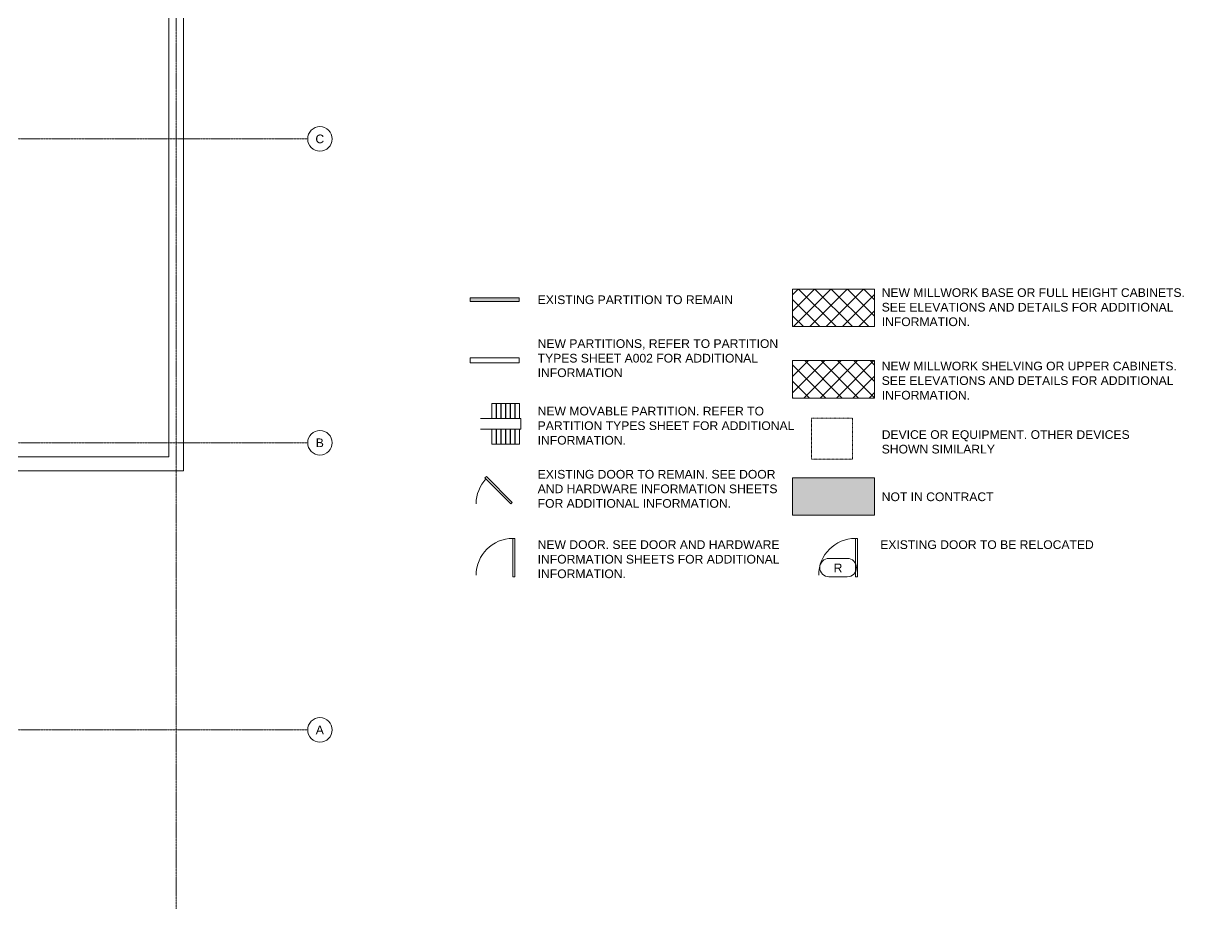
# Model space of a CAD drawing. Header units: inches. Extents: x -203 to 2905, y -968 to 768.
# Drawn here: x 1767 to 2905, y -968 to -100 of the extents above; entities that cross this region are included whole.
import ezdxf

# ---------------------------------------------------------------- set-up
doc = ezdxf.new("R2010")
doc.units = ezdxf.units.IN
doc.header["$MEASUREMENT"] = 0
doc.linetypes.add('Dash_2_', pattern=[0.25, 0.125, -0.125])
doc.linetypes.add('Grid Line 1_2_', pattern=[0.875, 0.5, -0.125, 0.125, -0.125])
for name, color, linetype, lineweight in [('A-DETL', 90, 'Continuous', 9), ('A-DETL-GENF', 92, 'Continuous', 9), ('A-DETL-THIN', 151, 'Continuous', 9), ('A-DOOR-IDEN', 31, 'Continuous', 9), ('A-WALL', 113, 'Continuous', 13), ('A-Wall-Exst', 7, 'Continuous', 9), ('G-ANNO-TEXT', 231, 'Continuous', 9), ('Jenner and Block 7fl_BB_dwg', 8, 'Continuous', 9), ('Q-SPCQ-HDLN', 91, 'Dash_2_', 9), ('S-GRID', 1, 'Continuous', 9), ('S-GRID-IDEN', 1, 'Continuous', 9)]:
    doc.layers.add(name, color=color, linetype=linetype, lineweight=lineweight)
doc.styles.add('Swis721 Lt BT_1', font='swissl.ttf', dxfattribs={"height": 8.514638})
pattern_1 = [(45, (1285.537, 0), (-8.01223, 8.01223), []), (135, (1285.537, 0), (-8.01223, -8.01223), [])]

# ---------------------------------------------------------------- blocks, each defined once
blk = doc.blocks.new('Jenner and Block 7fl_BB_dwg-4985401-LEVEL 7 CONSTRUCTION PLAN')
at = {"layer": 'A-Wall-Exst', "flags": 128}
for points in [[(1924.1, 337.7), (1924.1, -538.8), (1737.2, -538.8)], [(1737.2, -525.1), (1909.8, -525.1), (1909.8, 337.7)]]:
    blk.add_lwpolyline(points, dxfattribs=at)
blk = doc.blocks.new('Jenner and Block 7fl_BB_dwg-V32-LEVEL 7 CONSTRUCTION PLAN')
at = {"layer": 'A-Wall-Exst', "flags": 128}
for points in [[(1924.1, 337.7), (1924.1, -538.8), (1737.2, -538.8)], [(1737.2, -525.1), (1909.8, -525.1), (1909.8, 337.7)]]:
    blk.add_lwpolyline(points, dxfattribs=at)
blk = doc.blocks.new('Family - ___-1369240-CONSTRUCTION PLAN SYMBOLS')
at = {"layer": 'A-WALL'}
for p, q in [((968, -428), (920, -428)), ((920, -428), (920, -433)), ((968, -433), (968, -428)), ((920, -433), (968, -433))]:
    blk.add_line(p, q, dxfattribs=at)
blk = doc.blocks.new('Family - ___-5542922-CONSTRUCTION PLAN SYMBOLS')
at = {"layer": 'Q-SPCQ-HDLN'}
for p, q in [((1254.8, -527.3), (1254.8, -487.3)), ((1254.8, -487.3), (1294.8, -487.3)), ((1294.8, -487.3), (1294.8, -527.3)), ((1294.8, -527.3), (1254.8, -527.3))]:
    blk.add_line(p, q, dxfattribs=at)
blk = doc.blocks.new('Grid - Grid Head - Circle-50561-LEVEL 7 CONSTRUCTION PLAN')
at = {"layer": 'S-GRID-IDEN'}
blk.add_circle((0, 0), 0.125, dxfattribs=at)
blk = doc.blocks.new('Door Tag - Door Tag-41184-CONSTRUCTION PLAN SYMBOLS')
at = {"layer": 'A-DOOR-IDEN'}
for p, q in [((1271.8, -624.7), (1289.8, -624.7)), ((1271.8, -642.7), (1289.8, -642.7))]:
    blk.add_line(p, q, dxfattribs=at)
for centre, start, end in [((1271.8, -633.7), 90, 270), ((1289.8, -633.7), 270, 90)]:
    blk.add_arc(centre, 9, start, end, dxfattribs=at)

msp = doc.modelspace()

# ---------------------------------------------------------------- hatches: boundary and pattern name
at = {"layer": 'A-DETL-GENF'}
h = msp.add_hatch(dxfattribs=at)
h.set_pattern_fill('FP_3', style=0, pattern_type=2)
h.set_pattern_definition(pattern_1)
h.paths.add_polyline_path([(2602.13, -397.41), (2602.13, -360.73), (2521.66, -360.73), (2521.66, -397.41)], flags=0)
for color, points in [(7, [(2253.5, -372.69), (2253.5, -369.19), (2205.5, -369.19), (2205.5, -372.69), (2205.57, -372.69)]), (9, [(2602.13, -582.4), (2602.13, -545.73), (2521.66, -545.73), (2521.66, -582.4)])]:
    msp.add_hatch(color=color, dxfattribs=at).paths.add_polyline_path(points, flags=0)
h = msp.add_hatch(dxfattribs=at)
h.set_pattern_fill('FP_3', style=0, pattern_type=2)
h.set_pattern_definition(pattern_1)
h.paths.add_polyline_path([(2602.13, -467.41), (2602.13, -430.73), (2521.66, -430.73), (2521.66, -467.41)], flags=0)

# ---------------------------------------------------------------- linework, layer by layer
at = {"layer": 'A-DETL', "lineweight": 13}
for p, q in [((2226.66, -472.73), (2230.91, -472.73)), ((2226.66, -487.61), (2226.66, -472.73)), ((2230.91, -472.73), (2230.91, -487.61)), ((2231.16, -472.73), (2235.41, -472.73)), ((2231.16, -487.61), (2231.16, -472.73)), ((2235.41, -472.73), (2235.41, -487.61)), ((2235.78, -472.73), (2240.05, -472.73)), ((2235.78, -487.61), (2235.78, -472.73)), ((2240.05, -472.73), (2240.05, -487.61)), ((2240.28, -472.73), (2244.53, -472.73)), ((2240.28, -487.61), (2240.28, -472.73)), ((2244.53, -472.73), (2244.53, -487.61)), ((2244.91, -472.73), (2249.16, -472.73)), ((2244.91, -487.61), (2244.91, -472.73)), ((2249.16, -472.73), (2249.16, -487.61)), ((2249.41, -472.73), (2253.66, -472.73)), ((2249.41, -487.61), (2249.41, -472.73)), ((2253.66, -472.73), (2253.66, -487.61)), ((2230.91, -487.61), (2226.66, -487.61)), ((2235.41, -487.61), (2231.16, -487.61)), ((2240.05, -487.61), (2235.78, -487.61)), ((2244.53, -487.61), (2240.28, -487.61)), ((2249.16, -487.61), (2244.91, -487.61)), ((2253.66, -487.61), (2249.41, -487.61)), ((2226.66, -497.86), (2226.66, -512.73)), ((2230.91, -497.86), (2226.66, -497.86)), ((2230.91, -512.73), (2230.91, -497.86)), ((2231.16, -497.86), (2231.16, -512.73)), ((2235.41, -497.86), (2231.16, -497.86)), ((2235.41, -512.73), (2235.41, -497.86)), ((2235.78, -497.86), (2235.78, -512.73)), ((2240.05, -497.86), (2235.78, -497.86)), ((2240.05, -512.73), (2240.05, -497.86)), ((2240.28, -497.86), (2240.28, -512.73)), ((2244.53, -497.86), (2240.28, -497.86)), ((2244.53, -512.73), (2244.53, -497.86)), ((2244.91, -497.86), (2244.91, -512.73)), ((2249.16, -497.86), (2244.91, -497.86)), ((2249.16, -512.73), (2249.16, -497.86)), ((2249.41, -497.86), (2249.41, -512.73)), ((2253.66, -497.86), (2249.41, -497.86)), ((2253.66, -512.73), (2253.66, -497.86)), ((2226.66, -512.73), (2230.91, -512.73)), ((2231.16, -512.73), (2235.41, -512.73)), ((2235.78, -512.73), (2240.05, -512.73)), ((2240.28, -512.73), (2244.53, -512.73)), ((2244.91, -512.73), (2249.16, -512.73)), ((2249.41, -512.73), (2253.66, -512.73))]:
    msp.add_line(p, q, dxfattribs=at)
at = {"layer": 'A-DETL'}
for p, q in [((2215.66, -487.61), (2255.16, -487.61)), ((2255.16, -487.61), (2255.16, -497.86)), ((2255.16, -497.86), (2215.66, -497.86))]:
    msp.add_line(p, q, dxfattribs=at)
at = {"layer": 'A-DETL-THIN'}
for p, q in [((2602.13, -360.73), (2521.66, -360.73)), ((2521.66, -360.73), (2521.66, -397.41)), ((2602.13, -397.41), (2602.13, -360.73)), ((2253.5, -369.19), (2205.5, -369.19)), ((2205.5, -369.19), (2205.5, -372.69)), ((2205.5, -372.69), (2205.5, -369.19)), ((2205.5, -369.19), (2253.5, -369.19)), ((2205.5, -372.69), (2253.5, -372.69)), ((2205.5, -372.69), (2253.5, -372.69)), ((2253.5, -372.69), (2253.5, -369.19)), ((2253.5, -369.19), (2253.5, -372.69)), ((2521.66, -397.41), (2602.13, -397.41)), ((2602.13, -430.73), (2521.66, -430.73)), ((2521.66, -430.73), (2521.66, -467.41)), ((2602.13, -467.41), (2602.13, -430.73)), ((2521.66, -467.41), (2602.13, -467.41)), ((2221.28, -544.24), (2219.86, -545.66)), ((2245.33, -571.12), (2219.86, -545.66)), ((2246.74, -569.71), (2221.28, -544.24)), ((2602.13, -545.73), (2521.66, -545.73)), ((2521.66, -545.73), (2521.66, -582.4)), ((2602.13, -582.4), (2602.13, -545.73)), ((2246.74, -569.71), (2245.33, -571.12)), ((2521.66, -582.4), (2602.13, -582.4)), ((2247.29, -642.76), (2247.29, -605.05)), ((2249.29, -605.05), (2247.29, -605.05)), ((2249.29, -642.76), (2249.29, -605.05)), ((2583.29, -642.76), (2583.29, -605.05)), ((2585.29, -605.05), (2583.29, -605.05)), ((2585.29, -642.76), (2585.29, -605.05)), ((2249.29, -642.76), (2247.29, -642.76)), ((2585.29, -642.76), (2583.29, -642.76))]:
    msp.add_line(p, q, dxfattribs=at)
for centre, start in [((2247.33, -571.12), 137.24721), ((2247.33, -641.12), 90.06342), ((2583.33, -641.12), 90.06342)]:
    msp.add_arc(centre, 36.07, start, 180, dxfattribs=at)
at = {"layer": 'S-GRID', "linetype": 'Grid Line 1_2_'}
msp.add_line((1917.11, -968.26), (1917.11, 744.46), dxfattribs=at)

# ---------------------------------------------------------------- block references
at = {"lineweight": 9}
for name in ['Family - ___-1369240-CONSTRUCTION PLAN SYMBOLS', 'Family - ___-5542922-CONSTRUCTION PLAN SYMBOLS']:
    msp.add_blockref(name, (1285.54, 0), dxfattribs=at)
at = {"layer": 'A-DOOR-IDEN'}
msp.add_blockref('Door Tag - Door Tag-41184-CONSTRUCTION PLAN SYMBOLS', (1285.54, 0), dxfattribs=at)
at = {"layer": 'Jenner and Block 7fl_BB_dwg', "color": 7}
for name in ['Jenner and Block 7fl_BB_dwg-4985401-LEVEL 7 CONSTRUCTION PLAN', 'Jenner and Block 7fl_BB_dwg-V32-LEVEL 7 CONSTRUCTION PLAN']:
    msp.add_blockref(name, (0, 0), dxfattribs=at)
at = {"layer": 'S-GRID-IDEN', "xscale": 95.99999999999994, "yscale": 95.99999999999994, "zscale": 95.99999999999994, "rotation": 269.9999999999994}
for p in [(2058, -213.31), (2058, -511.31), (2058, -792.81)]:
    msp.add_blockref('Grid - Grid Head - Circle-50561-LEVEL 7 CONSTRUCTION PLAN', p, dxfattribs=at)

# ---------------------------------------------------------------- texts
at = {"layer": 'A-DOOR-IDEN', "insert": (2566.28, -629.8), "char_height": 8.51, "width": 9.18, "attachment_point": 2, "line_spacing_factor": 1.00667, "style": 'Swis721 Lt BT_1'}
msp.add_mtext('R', dxfattribs=at)
at = {"layer": 'G-ANNO-TEXT', "color": 7, "char_height": 8.5146, "attachment_point": 1, "line_spacing_factor": 1.00667, "style": 'Swis721 Lt BT_1'}
for s, insert, width in [('NEW MILLWORK BASE OR FULL HEIGHT CABINETS.\\PSEE ELEVATIONS AND DETAILS FOR ADDITIONAL\\PINFORMATION.', (2609.12, -359.8), 332.748), ('EXISTING PARTITION TO REMAIN', (2271.63, -366.8), 211.032), ('NEW PARTITIONS, REFER TO PARTITION\\PTYPES SHEET A002 FOR ADDITIONAL\\PINFORMATION', (2271.63, -409.8), 258.984), ('NEW MILLWORK SHELVING OR UPPER CABINETS.\\PSEE ELEVATIONS AND DETAILS FOR ADDITIONAL\\PINFORMATION.', (2609.12, -431.8), 322.596), ('NEW MOVABLE PARTITION. REFER TO\\PPARTITION TYPES SHEET FOR ADDITIONAL\\PINFORMATION.', (2271.63, -476), 277.344), ('DEVICE OR EQUIPMENT. OTHER DEVICES\\PSHOWN SIMILARLY', (2609.12, -499.01), 270.108), ('EXISTING DOOR TO REMAIN. SEE DOOR\\PAND HARDWARE INFORMATION SHEETS\\PFOR ADDITIONAL INFORMATION.', (2271.63, -537.93), 262.44), ('NOT IN CONTRACT', (2609.12, -560.01), 123.12), ('NEW DOOR. SEE DOOR AND HARDWARE\\PINFORMATION SHEETS FOR ADDITIONAL\\PINFORMATION.', (2271.63, -606.93), 266.328), ('EXISTING DOOR TO BE RELOCATED', (2607.63, -606.93), 233.388)]:
    msp.add_mtext(s, dxfattribs=dict(at, insert=insert, width=width))

# ---------------------------------------------------------------- next in the draw order: texts
at = {"layer": 'S-GRID-IDEN', "char_height": 8.51, "attachment_point": 2, "line_spacing_factor": 1.00667, "style": 'Swis721 Lt BT_1', "bg_fill": 3, "box_fill_scale": 1.25, "bg_fill_color": 0, "bg_fill_transparency": 0}
for s, insert, width in [('C', (2057.9, -209.08), 9.936), ('B', (2057.9, -507.08), 9.072), ('A', (2057.9, -788.58), 8.748)]:
    msp.add_mtext(s, dxfattribs=dict(at, insert=insert, width=width))

# ---------------------------------------------------------------- next in the draw order: linework, layer by layer
at = {"layer": 'S-GRID', "linetype": 'Grid Line 1_2_'}
for p, q in [((-203.03, -213.31), (2046, -213.31)), ((-203.03, -511.31), (2046, -511.31)), ((-203.03, -792.81), (2046, -792.81))]:
    msp.add_line(p, q, dxfattribs=at)

doc.saveas('drawing.dxf')
